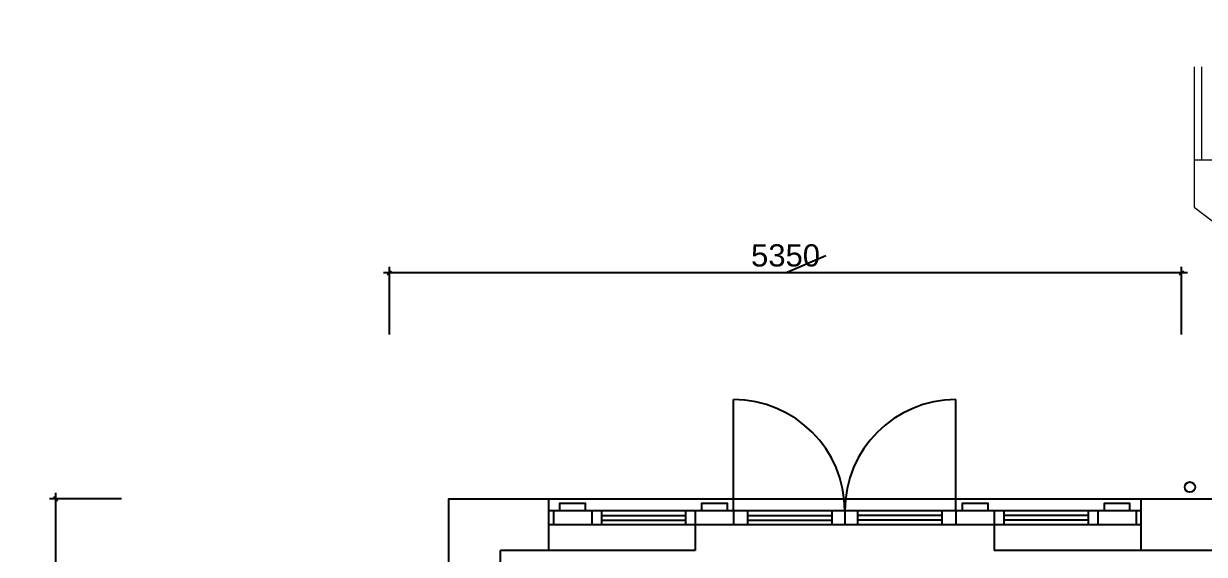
# Model space of a CAD drawing. Header units: millimetres. Extents: x -5841 to 140562, y 1006 to 102310.
# Drawn here: x 6593 to 14568, y 13758 to 17343 of the extents above; entities that cross this region are included whole.
import ezdxf

# ---------------------------------------------------------------- set-up
doc = ezdxf.new("R2010")
doc.units = ezdxf.units.MM
doc.header["$LTSCALE"] = 10
doc.layers.add('CONCEPT HOUSE', color=7, linetype='Continuous')
doc.layers.add('PDF17_0', color=7, linetype='Continuous')
doc.styles.add('1-20', font='romans.shx', dxfattribs={"width": 0.8, "height": 35})
doc.styles.get("Standard").update_dxf_attribs({"font": 'arial.ttf'})
doc.dimstyles.new('1-20', dxfattribs={"dimtxt": 35, "dimasz": 40, "dimexe": 40, "dimexo": 40, "dimgap": 40, "dimtad": 1, "dimdec": 0, "dimzin": 0, "dimdsep": 46, "dimtxsty": '1-20', "dimblk": 'OBLIQUE', "dimcen": 40, "dimdle": 40, "dimclrd": 251, "dimclre": 251, "dimclrt": 251, "dimadec": 0, "dimazin": 0, "dimtfac": 1, "dimtdec": 0, "dimtix": 1, "dimtmove": 1, "dimatfit": 3, "dimfxl": 1, "dimtolj": 1, "dimtzin": 0, "dimlwd": 25, "dimarcsym": 0})
doc.dimstyles.get("Standard").update_dxf_attribs({"dimtxt": 0.18, "dimasz": 0.18, "dimexe": 0.18, "dimexo": 0.0625, "dimgap": 0.09, "dimtad": 0, "dimtih": 1, "dimtoh": 1, "dimdec": 4, "dimzin": 0, "dimdsep": 46, "dimtxsty": 'Standard', "dimcen": 0.09, "dimadec": 0, "dimazin": 0, "dimtfac": 1, "dimtdec": 4, "dimtofl": 0, "dimtmove": 0, "dimatfit": 3, "dimfxl": 1, "dimtolj": 1, "dimtzin": 0, "dimarcsym": 0})

# ---------------------------------------------------------------- blocks, each defined once
blk = doc.blocks.new('*D')
at = {"color": 0}
for p, q in [((14813.8, 14384.4), (14813.8, 14508.2)), ((14813.8, 14508), (15071.8, 14508)), ((15073, 14508), (15331, 14508)), ((15331, 14384.4), (15331, 14508.2))]:
    blk.add_line(p, q, dxfattribs=at)
for points in [[(14813.8, 14508), (14814, 14508), (14814, 14508)], [(15331, 14508), (15330.8, 14508), (15330.8, 14508)]]:
    blk.add_solid(points, dxfattribs=at)
at = {"layer": 'CONCEPT HOUSE', "color": 0}
for p, q in [((63893.6, 65649.7), (62747.2, 65649.7)), ((62773.1, 65663.8), (62801.4, 65635.5)), ((62787.2, 65689.7), (62787.2, 58835.1)), ((62787.2, 62262.4), (62670.6, 62535.3)), ((63893.6, 58875.1), (62747.2, 58875.1)), ((62773.1, 58889.2), (62801.4, 58861)), ((11738.8, 15660), (12011.7, 15776.6)), ((14453.8, 15660), (9023.8, 15660)), ((9049.6, 15645.8), (9077.9, 15674.1)), ((9063.8, 15243.5), (9063.8, 15700)), ((14399.6, 15645.8), (14427.9, 15674.1)), ((14413.8, 15243.5), (14413.8, 15700)), ((7253.9, 14134.3), (6767.7, 14134.3)), ((6793.6, 14148.5), (6821.8, 14120.2)), ((6807.7, 14174.3), (6807.7, 8989.3)), ((6807.7, 11581.8), (6691.1, 11854.8)), ((18838.8, 9698.7), (19111.7, 9815.4)), ((15163.8, 9419.3), (15163.8, 9738.7)), ((22513.8, 9338.9), (22513.8, 9738.7)), ((15123.8, 9698.7), (22553.8, 9698.7)), ((15149.6, 9684.6), (15177.9, 9712.9)), ((22499.6, 9684.6), (22527.9, 9712.9)), ((7253.9, 9029.3), (6767.7, 9029.3)), ((6793.6, 9043.5), (6821.8, 9015.2)), ((9463.8, 7725.3), (9463.8, 6739)), ((22863.8, 7725.3), (22863.8, 6739)), ((16163.8, 6779), (16494.9, 6895.6)), ((9423.8, 6779), (22903.8, 6779)), ((9449.6, 6764.8), (9477.9, 6793.1)), ((22849.6, 6764.8), (22877.9, 6793.1))]:
    blk.add_line(p, q, dxfattribs=at)
at = {"color": 0, "insert": (15072.4, 14508), "char_height": 0.18, "attachment_point": 5}
blk.add_mtext('517.2008', dxfattribs=at)
at = {"layer": 'CONCEPT HOUSE', "color": 0, "char_height": 150, "attachment_point": 5, "rotation": 90}
for s, insert in [('6775', (62670.6, 62262.4)), ('5105', (6691.1, 11581.8))]:
    blk.add_mtext(s, dxfattribs=dict(at, insert=insert))
at = {"layer": 'CONCEPT HOUSE', "color": 0, "char_height": 150, "attachment_point": 5}
for s, insert in [('5350', (11738.8, 15776.6)), ('7350', (18838.8, 9815.4)), ('13400', (16163.8, 6895.6))]:
    blk.add_mtext(s, dxfattribs=dict(at, insert=insert))
blk = doc.blocks.new('_Oblique')
at = {"color": 0}
blk.add_line((-0.35, -0.35), (0.35, 0.35), dxfattribs=at)

msp = doc.modelspace()

# ---------------------------------------------------------------- linework, layer by layer
at = {"layer": 'CONCEPT HOUSE', "color": 140, "ltscale": 10}
for p, q in [((11387.78969, 14052.34459), (11387.78969, 14803.34459)), ((12889.78969, 14052.34459), (12889.78969, 14803.34459)), ((10138.78969, 14134.34459), (10138.78969, 13784.34459)), ((14138.78969, 14134.34459), (14138.78969, 13784.34459)), ((10170.78969, 14052.34459), (10170.78969, 13958.34459)), ((10429.78969, 14052.34459), (10429.78969, 13958.34459)), ((10494.78969, 14052.34459), (10494.78969, 13958.34459)), ((11063.78969, 14052.34459), (11063.78969, 13958.34459)), ((11128.78969, 14052.34459), (11128.78969, 13784.34459)), ((11387.78969, 14052.34459), (11387.78969, 13958.34459)), ((11482.78969, 14052.34459), (11482.78969, 13958.34459)), ((12051.78969, 14052.34459), (12051.78969, 13958.34459)), ((12138.78969, 14052.34459), (12138.78969, 13958.34459)), ((12225.78969, 14052.34459), (12225.78969, 13958.34459)), ((12794.78969, 14052.34459), (12794.78969, 13958.34459)), ((12889.78969, 14052.34459), (12889.78969, 13958.34459)), ((13148.78969, 14052.34459), (13148.78969, 13784.34459)), ((13213.78969, 14052.34459), (13213.78969, 13958.34459)), ((13782.78969, 14052.34459), (13782.78969, 13958.34459)), ((13847.78969, 14052.34459), (13847.78969, 13958.34459)), ((14106.78969, 14052.34459), (14106.78969, 13958.34459)), ((10494.78969, 14020.34459), (11063.78969, 14020.34459)), ((10494.78969, 13990.34459), (11063.78969, 13990.34459)), ((11482.78969, 14020.34459), (12051.78969, 14020.34459)), ((11482.78969, 13990.34459), (12051.78969, 13990.34459)), ((12794.78969, 14020.34459), (12225.78969, 14020.34459)), ((12794.78969, 13990.34459), (12225.78969, 13990.34459)), ((13782.78969, 14020.34459), (13213.78969, 14020.34459)), ((13782.78969, 13990.34459), (13213.78969, 13990.34459)), ((9813.78969, 9379.34459), (9813.78969, 13784.34459)), ((11128.78969, 13784.34459), (9813.78969, 13784.34459)), ((15163.78969, 13784.34459), (13148.78969, 13784.34459))]:
    msp.add_line(p, q, dxfattribs=at)
for points in [[(14813.78969, 9029.34459), (9463.78969, 9029.34459), (9463.78969, 14134.34459), (14813.78969, 14134.34459)], [(14138.78969, 14052.34459), (10138.78969, 14052.34459)], [(10387.78969, 14052.34459), (10387.78969, 14102.34459), (10212.78969, 14102.34459), (10212.78969, 14052.34459)], [(11345.78969, 14052.34459), (11345.78969, 14102.34459), (11170.78969, 14102.34459), (11170.78969, 14052.34459)], [(13106.78969, 14052.34459), (13106.78969, 14102.34459), (12931.78969, 14102.34459), (12931.78969, 14052.34459)], [(14064.78969, 14052.34459), (14064.78969, 14102.34459), (13889.78969, 14102.34459), (13889.78969, 14052.34459)], [(14138.78969, 13958.34459), (10138.78969, 13958.34459)]]:
    msp.add_lwpolyline(points, dxfattribs=at)
msp.add_circle((14470.12168, 14212.35017), 35, dxfattribs=at)
for centre, start, end in [((11387.78969, 14052.34459), 0, 90), ((12889.78969, 14052.34459), 90, 180)]:
    msp.add_arc(centre, 751, start, end, dxfattribs=at)
at = {"layer": 'PDF17_0', "color": 140, "lineweight": 0}
for points in [[(14498.94786, 17050.65863), (14498.94786, 16103.31464), (15393.99051, 15423.45646), (15393.99051, 14684.34459), (21216.81121, 14684.34459)], [(14548.84571, 17050.65863), (14548.84571, 16421.41342)], [(14798.33495, 16421.41342), (14498.94786, 16421.41342)]]:
    msp.add_lwpolyline(points, dxfattribs=at)

# ---------------------------------------------------------------- dimensions: what is measured, and where the dimension line sits
at = {"color": 140, "ltscale": 10}
dim = msp.add_linear_dim(base=(15255.22877, 14508.00988), p1=(14813.78969, 14384.34459), p2=(15330.99051, 14384.34459), dimstyle='Standard', override={"dimpost": '<>'}, dxfattribs=at)
dim.commit()
dim.dimension.update_dxf_attribs({"geometry": '*D', "text_midpoint": (15072.3901, 14508.00988), "dimtype": 128})
at = {"layer": 'CONCEPT HOUSE', "color": 140, "ltscale": 10}
for base, p1, p2, middle in [((9063.78969, 15659.95344), (14413.78969, 15203.48064), (9063.78969, 15203.48064), (11738.78969, 15776.59055)), ((22513.78969, 9698.7332), (15163.78969, 9379.34459), (22513.78969, 9298.87511), (18838.78969, 9815.37031)), ((22863.78969, 6778.95432), (9463.78969, 7765.33001), (22863.78969, 7765.33001), (16163.78969, 6895.59143))]:
    dim = msp.add_linear_dim(base=base, p1=p1, p2=p2, dimstyle='1-20', override={"dimtxt": 150, "dimpost": '<>', "dimtxsty": 'Standard'}, dxfattribs=at)
    dim.commit()
    dim.dimension.update_dxf_attribs({"geometry": '*D', "text_midpoint": middle})
dim = msp.add_linear_dim(base=(6807.69457, 9029.34459), p1=(7293.90425, 14134.34459), p2=(7293.90425, 9029.34459), angle=90, dimstyle='1-20', override={"dimtxt": 150, "dimpost": '<>', "dimtxsty": 'Standard'}, dxfattribs=at)
dim.commit()
dim.dimension.update_dxf_attribs({"geometry": '*D', "text_midpoint": (6691.10862, 11581.84459)})
at = {"layer": 'CONCEPT HOUSE', "color": 6, "ltscale": 10}
dim = msp.add_linear_dim(base=(62787.20868, 58875.10169), p1=(63933.6128, 65649.68692), p2=(63933.6128, 58875.10169), angle=90, dimstyle='1-20', override={"dimtxt": 150, "dimpost": '<>', "dimtxsty": 'Standard'}, dxfattribs=at)
dim.commit()
dim.dimension.update_dxf_attribs({"geometry": '*D', "text_midpoint": (62670.62274, 62262.3943)})

doc.saveas('drawing.dxf')
